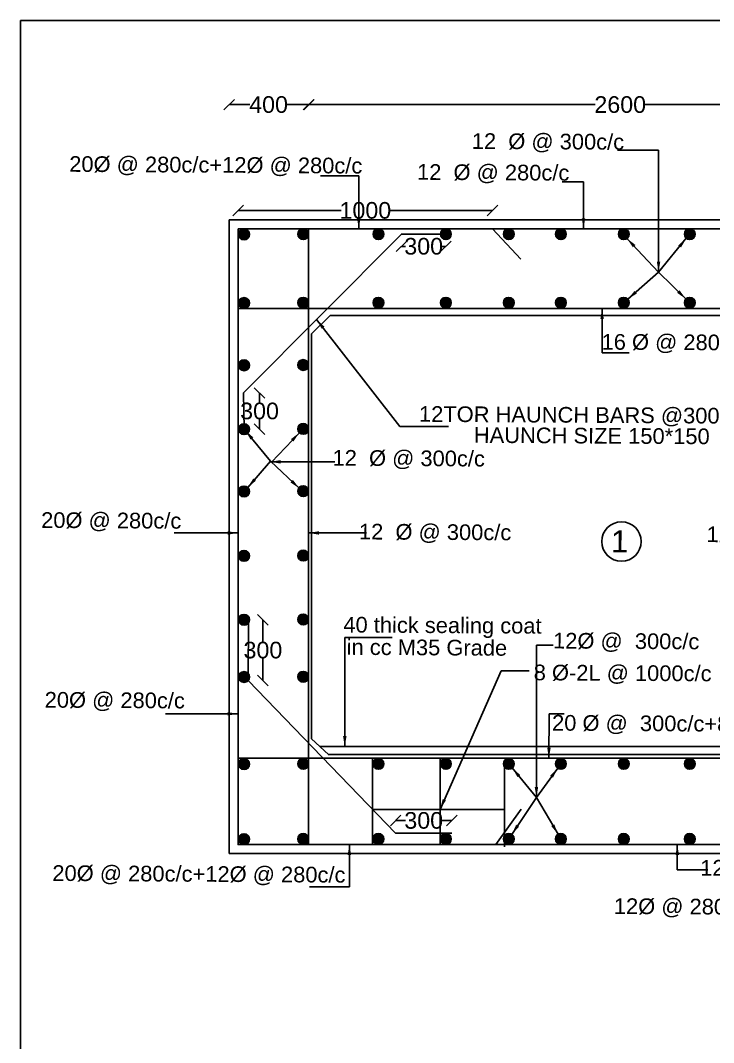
# Model space of a CAD drawing. Header units: millimetres. Extents: x 5124 to 6568637, y 2311 to 91879094.
# Drawn here: x 3760244 to 3766493, y 45946679 to 45955896 of the extents above; entities that cross this region are included whole.
import ezdxf

# ---------------------------------------------------------------- set-up
doc = ezdxf.new("R2010")
doc.units = ezdxf.units.MM
doc.header["$MEASUREMENT"] = 0
doc.layers.add('DIMENSION', color=7, linetype='Continuous')
doc.layers.add('DRAWING', color=7, linetype='Continuous')
doc.styles.get("Standard").update_dxf_attribs({"font": 'arial.ttf', "height": 150})
doc.dimstyles.get("Standard").update_dxf_attribs({"dimtxt": 200, "dimasz": 110, "dimexe": 0.18, "dimexo": 0.0625, "dimgap": 0.09, "dimtad": 0, "dimtih": 1, "dimtoh": 1, "dimdec": 0, "dimzin": 0, "dimdsep": 46, "dimtxsty": 'Standard', "dimblk": 'OBLIQUE', "dimcen": 0.09, "dimse1": 1, "dimse2": 1, "dimadec": 0, "dimazin": 0, "dimtfac": 1, "dimtdec": 0, "dimtofl": 0, "dimtmove": 0, "dimatfit": 3, "dimfxl": 1, "dimtolj": 1, "dimtzin": 0, "dimarcsym": 0})

# ---------------------------------------------------------------- blocks, each defined once
blk = doc.blocks.new('_Oblique')
at = {"color": 0, "linetype": 'ByBlock', "lineweight": -2}
blk.add_line((-0.5, -0.5), (0.5, 0.5), dxfattribs=at)
blk = doc.blocks.new('*D65')
at = {"layer": 'Defpoints', "color": 0}
for p in [(3764500.7, 45954182.6), (3762207, 45954017.7), (3764500.7, 45954017.7)]:
    blk.add_point(p, dxfattribs=at)
at = {"layer": 'DIMENSION', "color": 0, "lineweight": -2}
for p, q in [((3762207, 45954182.6), (3763137.1, 45954182.6)), ((3764500.7, 45954182.6), (3763570.6, 45954182.6))]:
    blk.add_line(p, q, dxfattribs=at)
at = {"layer": 'DIMENSION', "color": 0, "lineweight": -2, "xscale": 95, "yscale": 95, "zscale": 95, "rotation": 180}
blk.add_blockref('_Oblique', (3762207, 45954182.6), dxfattribs=at)
at = {"layer": 'DIMENSION', "color": 0, "lineweight": -2, "xscale": 95, "yscale": 95, "zscale": 95}
blk.add_blockref('_Oblique', (3764500.7, 45954182.6), dxfattribs=at)
at = {"layer": 'DIMENSION', "color": 0, "insert": (3763353.8, 45954182.6), "char_height": 150, "attachment_point": 5}
blk.add_mtext('\\A1;1000', dxfattribs=at)
blk = doc.blocks.new('*D66')
at = {"layer": 'Defpoints', "color": 0}
for p in [(3762845.4, 45955136.9), (3762126.7, 45954098), (3762845.4, 45954098)]:
    blk.add_point(p, dxfattribs=at)
at = {"layer": 'DIMENSION', "color": 0, "lineweight": -2}
for p, q in [((3762126.7, 45955136.9), (3762312.6, 45955136.9)), ((3762845.4, 45955136.9), (3762649.7, 45955136.9))]:
    blk.add_line(p, q, dxfattribs=at)
at = {"layer": 'DIMENSION', "color": 0, "lineweight": -2, "xscale": 95, "yscale": 95, "zscale": 95, "rotation": 180}
blk.add_blockref('_Oblique', (3762126.7, 45955136.9), dxfattribs=at)
at = {"layer": 'DIMENSION', "color": 0, "lineweight": -2, "xscale": 95, "yscale": 95, "zscale": 95}
blk.add_blockref('_Oblique', (3762845.4, 45955136.9), dxfattribs=at)
at = {"layer": 'DIMENSION', "color": 0, "insert": (3762481.2, 45955136.9), "char_height": 150, "attachment_point": 5}
blk.add_mtext('\\A1;400', dxfattribs=at)
blk = doc.blocks.new('*D67')
at = {"layer": 'Defpoints', "color": 0}
for p in [(3768461.8, 45955136.7), (3762841.9, 45954017.7), (3768461.8, 45954017.7)]:
    blk.add_point(p, dxfattribs=at)
at = {"layer": 'DIMENSION', "color": 0, "lineweight": -2}
for p, q in [((3762841.9, 45955136.7), (3765426.7, 45955136.7)), ((3768461.8, 45955136.7), (3765876.9, 45955136.7))]:
    blk.add_line(p, q, dxfattribs=at)
at = {"layer": 'DIMENSION', "color": 0, "lineweight": -2, "xscale": 95, "yscale": 95, "zscale": 95, "rotation": 180}
blk.add_blockref('_Oblique', (3762841.9, 45955136.7), dxfattribs=at)
at = {"layer": 'DIMENSION', "color": 0, "lineweight": -2, "xscale": 95, "yscale": 95, "zscale": 95}
blk.add_blockref('_Oblique', (3768461.8, 45955136.7), dxfattribs=at)
at = {"layer": 'DIMENSION', "color": 0, "insert": (3765651.8, 45955136.7), "char_height": 150, "attachment_point": 5}
blk.add_mtext('\\A1;2600', dxfattribs=at)
blk = doc.blocks.new('*D73')
at = {"layer": 'Defpoints', "color": 0}
for p in [(3763679.6, 45953969.3), (3764080, 45953969.3), (3764080, 45953859)]:
    blk.add_point(p, dxfattribs=at)
at = {"layer": 'DIMENSION', "color": 0, "lineweight": -2}
for p, q in [((3763679.6, 45953859), (3763714.3, 45953859)), ((3764080, 45953859), (3764045.2, 45953859))]:
    blk.add_line(p, q, dxfattribs=at)
at = {"layer": 'DIMENSION', "color": 0, "lineweight": -2, "xscale": 95, "yscale": 95, "zscale": 95, "rotation": 180}
blk.add_blockref('_Oblique', (3763679.6, 45953859), dxfattribs=at)
at = {"layer": 'DIMENSION', "color": 0, "lineweight": -2, "xscale": 95, "yscale": 95, "zscale": 95}
blk.add_blockref('_Oblique', (3764080, 45953859), dxfattribs=at)
at = {"layer": 'DIMENSION', "color": 0, "insert": (3763879.8, 45953859), "char_height": 150, "attachment_point": 5}
blk.add_mtext('\\A1;300', dxfattribs=at)
blk = doc.blocks.new('*D74')
at = {"layer": 'Defpoints', "color": 0}
for p in [(3762255.2, 45952537.1), (3762399.9, 45952537.1), (3762260, 45952210.3)]:
    blk.add_point(p, dxfattribs=at)
at = {"layer": 'DIMENSION', "color": 0, "lineweight": -2}
for p, q in [((3762399.9, 45952537.1), (3762399.9, 45952450.4)), ((3762399.9, 45952210.3), (3762399.9, 45952297))]:
    blk.add_line(p, q, dxfattribs=at)
at = {"layer": 'DIMENSION', "color": 0, "lineweight": -2, "xscale": 95, "yscale": 95, "zscale": 95}
for p, rotation in [((3762399.9, 45952537.1), 90), ((3762399.9, 45952210.3), 270)]:
    blk.add_blockref('_Oblique', p, dxfattribs=dict(at, rotation=rotation))
at = {"layer": 'DIMENSION', "color": 0, "insert": (3762399.9, 45952373.7), "char_height": 150, "attachment_point": 5}
blk.add_mtext('\\A1;300', dxfattribs=at)
blk = doc.blocks.new('*D75')
at = {"layer": 'Defpoints', "color": 0}
for p in [(3762308.7, 45950491.8), (3762296.6, 45949943.3), (3762430.2, 45949943.3)]:
    blk.add_point(p, dxfattribs=at)
at = {"layer": 'DIMENSION', "color": 0, "lineweight": -2}
for p, q in [((3762430.2, 45950491.8), (3762430.2, 45950294.2)), ((3762430.2, 45949943.3), (3762430.2, 45950140.9))]:
    blk.add_line(p, q, dxfattribs=at)
at = {"layer": 'DIMENSION', "color": 0, "lineweight": -2, "xscale": 95, "yscale": 95, "zscale": 95}
for p, rotation in [((3762430.2, 45950491.8), 90), ((3762430.2, 45949943.3), 270)]:
    blk.add_blockref('_Oblique', p, dxfattribs=dict(at, rotation=rotation))
at = {"layer": 'DIMENSION', "color": 0, "insert": (3762430.2, 45950217.5), "char_height": 150, "attachment_point": 5}
blk.add_mtext('\\A1;300', dxfattribs=at)
blk = doc.blocks.new('*D76')
at = {"layer": 'Defpoints', "color": 0}
for p in [(3763626.9, 45948681.5), (3763626.9, 45948566.4), (3764133.1, 45948566.4)]:
    blk.add_point(p, dxfattribs=at)
at = {"layer": 'DIMENSION', "color": 0, "lineweight": -2}
for p, q in [((3763626.9, 45948681.5), (3763714.5, 45948681.5)), ((3764133.1, 45948681.5), (3764045.5, 45948681.5))]:
    blk.add_line(p, q, dxfattribs=at)
at = {"layer": 'DIMENSION', "color": 0, "lineweight": -2, "xscale": 95, "yscale": 95, "zscale": 95, "rotation": 180}
blk.add_blockref('_Oblique', (3763626.9, 45948681.5), dxfattribs=at)
at = {"layer": 'DIMENSION', "color": 0, "lineweight": -2, "xscale": 95, "yscale": 95, "zscale": 95}
blk.add_blockref('_Oblique', (3764133.1, 45948681.5), dxfattribs=at)
at = {"layer": 'DIMENSION', "color": 0, "insert": (3763880, 45948681.5), "char_height": 150, "attachment_point": 5}
blk.add_mtext('\\A1;300', dxfattribs=at)

msp = doc.modelspace()

# ---------------------------------------------------------------- hatches: boundary and pattern name
at = {"layer": 'DRAWING'}
h = msp.add_hatch(dxfattribs=at)
h.set_pattern_fill('ANSI31', color=256, scale=0.641822, style=0)
h.set_pattern_definition([(45, (1455477.442065, 16465461.90089), (-0.05672957469875, 0.05672957469875), [])])
h.paths.add_polyline_path([(3762308.7, 45953966.8, 1), (3762211.4, 45953966.8, 1)])
h = msp.add_hatch(dxfattribs=at)
h.set_pattern_fill('ANSI31', color=256, scale=0.641822, style=0)
h.set_pattern_definition([(45, (1456010.77471, 16465464.360066), (-0.05672957469875, 0.05672957469875), [])])
h.paths.add_polyline_path([(3762842, 45953969.3, 0.958694), (3762744.9, 45953973.3), (3762744.9, 45953965.2, 0.958694)])
h = msp.add_hatch(dxfattribs=at)
h.set_pattern_fill('ANSI31', color=256, scale=0.641822, style=0)
h.set_pattern_definition([(45, (1456689.07126, 16465464.360066), (-0.05672957469875, 0.05672957469875), [])])
h.paths.add_polyline_path([(3763520.3, 45953969.3, 0.958694), (3763423.2, 45953973.3), (3763423.2, 45953965.2, 0.958694)])
h = msp.add_hatch(dxfattribs=at)
h.set_pattern_fill('ANSI31', color=256, scale=0.641822, style=0)
h.set_pattern_definition([(45, (1457297.3468, 16465464.360066), (-0.05672957469875, 0.05672957469875), [])])
h.paths.add_polyline_path([(3764128.6, 45953969.3, 0.958694), (3764031.5, 45953973.3), (3764031.5, 45953965.2, 0.958694)])
h = msp.add_hatch(dxfattribs=at)
h.set_pattern_fill('ANSI31', color=256, scale=0.641822, style=0)
h.set_pattern_definition([(45, (1457864.29654, 16465464.360066), (-0.05672957469875, 0.05672957469875), [])])
h.paths.add_polyline_path([(3764695.5, 45953969.3, 0.958694), (3764598.5, 45953973.3), (3764598.5, 45953965.2, 0.958694)])
h = msp.add_hatch(dxfattribs=at)
h.set_pattern_fill('ANSI31', color=256, scale=0.641822, style=0)
h.set_pattern_definition([(45, (1458333.966075, 16465464.360066), (-0.05672957469875, 0.05672957469875), [])])
h.paths.add_polyline_path([(3765165.2, 45953969.3, 0.958694), (3765068.1, 45953973.3), (3765068.1, 45953965.2, 0.958694)])
h = msp.add_hatch(dxfattribs=at)
h.set_pattern_fill('ANSI31', color=256, scale=0.641822, style=0)
h.set_pattern_definition([(45, (1458900.91581, 16465464.360066), (-0.05672957469875, 0.05672957469875), [])])
h.paths.add_polyline_path([(3765732.1, 45953969.3, 0.958694), (3765635.1, 45953973.3), (3765635.1, 45953965.2, 0.958694)])
h = msp.add_hatch(dxfattribs=at)
h.set_pattern_fill('ANSI31', color=256, scale=0.641822, style=0)
h.set_pattern_definition([(45, (1459495.93418, 16465464.360066), (-0.05672957469875, 0.05672957469875), [])])
h.paths.add_polyline_path([(3766327.2, 45953969.3, 0.958694), (3766230.1, 45953973.3), (3766230.1, 45953965.2, 0.958694)])
h = msp.add_hatch(dxfattribs=at)
h.set_pattern_fill('ANSI31', color=256, scale=0.641822, style=0)
h.set_pattern_definition([(45, (1455477.442065, 16464843.27247), (-0.05672957469875, 0.05672957469875), [])])
h.paths.add_polyline_path([(3762308.7, 45953348.2, 1), (3762211.4, 45953348.2, 1)])
h = msp.add_hatch(dxfattribs=at)
h.set_pattern_fill('ANSI31', color=256, scale=0.641822, style=0)
h.set_pattern_definition([(45, (1456010.77471, 16464845.73165), (-0.05672957469875, 0.05672957469875), [])])
h.paths.add_polyline_path([(3762842, 45953350.6, 0.958694), (3762744.9, 45953354.7), (3762744.9, 45953346.5, 0.958694)])
h = msp.add_hatch(dxfattribs=at)
h.set_pattern_fill('ANSI31', color=256, scale=0.641822, style=0)
h.set_pattern_definition([(45, (1456689.07126, 16464845.73165), (-0.05672957469875, 0.05672957469875), [])])
h.paths.add_polyline_path([(3763520.3, 45953350.6, 0.958694), (3763423.2, 45953354.7), (3763423.2, 45953346.5, 0.958694)])
h = msp.add_hatch(dxfattribs=at)
h.set_pattern_fill('ANSI31', color=256, scale=0.641822, style=0)
h.set_pattern_definition([(45, (1457297.3468, 16464845.73165), (-0.05672957469875, 0.05672957469875), [])])
h.paths.add_polyline_path([(3764128.6, 45953350.6, 0.958694), (3764031.5, 45953354.7), (3764031.5, 45953346.5, 0.958694)])
h = msp.add_hatch(dxfattribs=at)
h.set_pattern_fill('ANSI31', color=256, scale=0.641822, style=0)
h.set_pattern_definition([(45, (1457864.29654, 16464845.73165), (-0.05672957469875, 0.05672957469875), [])])
h.paths.add_polyline_path([(3764695.5, 45953350.6, 0.958694), (3764598.5, 45953354.7), (3764598.5, 45953346.5, 0.958694)])
h = msp.add_hatch(dxfattribs=at)
h.set_pattern_fill('ANSI31', color=256, scale=0.641822, style=0)
h.set_pattern_definition([(45, (1458333.966075, 16464845.73165), (-0.05672957469875, 0.05672957469875), [])])
h.paths.add_polyline_path([(3765165.2, 45953350.6, 0.958694), (3765068.1, 45953354.7), (3765068.1, 45953346.5, 0.958694)])
h = msp.add_hatch(dxfattribs=at)
h.set_pattern_fill('ANSI31', color=256, scale=0.641822, style=0)
h.set_pattern_definition([(45, (1458900.91581, 16464845.73165), (-0.05672957469875, 0.05672957469875), [])])
h.paths.add_polyline_path([(3765732.1, 45953350.6, 0.958694), (3765635.1, 45953354.7), (3765635.1, 45953346.5, 0.958694)])
h = msp.add_hatch(dxfattribs=at)
h.set_pattern_fill('ANSI31', color=256, scale=0.641822, style=0)
h.set_pattern_definition([(45, (1459495.93418, 16464845.73165), (-0.05672957469875, 0.05672957469875), [])])
h.paths.add_polyline_path([(3766327.2, 45953350.6, 0.958694), (3766230.1, 45953354.7), (3766230.1, 45953346.5, 0.958694)])
h = msp.add_hatch(dxfattribs=at)
h.set_pattern_fill('ANSI31', color=256, scale=0.641822, style=0)
h.set_pattern_definition([(45, (1455477.442065, 16464281.689345), (-0.05672957469875, 0.05672957469875), [])])
h.paths.add_polyline_path([(3762308.7, 45952786.6, 1), (3762211.4, 45952786.6, 1)])
h = msp.add_hatch(dxfattribs=at)
h.set_pattern_fill('ANSI31', color=256, scale=0.641822, style=0)
h.set_pattern_definition([(45, (1456010.77471, 16464284.14852), (-0.05672957469875, 0.05672957469875), [])])
h.paths.add_polyline_path([(3762842, 45952789, 0.958694), (3762744.9, 45952793.1), (3762744.9, 45952784.9, 0.958694)])
h = msp.add_hatch(dxfattribs=at)
h.set_pattern_fill('ANSI31', color=256, scale=0.641822, style=0)
h.set_pattern_definition([(45, (1455477.442065, 16463705.39355), (-0.05672957469875, 0.05672957469875), [])])
h.paths.add_polyline_path([(3762308.7, 45952210.3, 1), (3762211.4, 45952210.3, 1)])
h = msp.add_hatch(dxfattribs=at)
h.set_pattern_fill('ANSI31', color=256, scale=0.641822, style=0)
h.set_pattern_definition([(45, (1456010.77471, 16463707.85273), (-0.05672957469875, 0.05672957469875), [])])
h.paths.add_polyline_path([(3762842, 45952212.7, 0.958694), (3762744.9, 45952216.8), (3762744.9, 45952208.6, 0.958694)])
h = msp.add_hatch(dxfattribs=at)
h.set_pattern_fill('ANSI31', color=256, scale=0.641822, style=0)
h.set_pattern_definition([(45, (1455477.442065, 16463144.06482), (-0.05672957469875, 0.05672957469875), [])])
h.paths.add_polyline_path([(3762308.7, 45951649, 1), (3762211.4, 45951649, 1)])
h = msp.add_hatch(dxfattribs=at)
h.set_pattern_fill('ANSI31', color=256, scale=0.641822, style=0)
h.set_pattern_definition([(45, (1456010.77471, 16463146.524), (-0.05672957469875, 0.05672957469875), [])])
h.paths.add_polyline_path([(3762842, 45951651.4, 0.958694), (3762744.9, 45951655.5), (3762744.9, 45951647.3, 0.958694)])
h = msp.add_hatch(dxfattribs=at)
h.set_pattern_fill('ANSI31', color=256, scale=0.641822, style=0)
h.set_pattern_definition([(45, (1455477.442065, 16462563.14747), (-0.05672957469875, 0.05672957469875), [])])
h.paths.add_polyline_path([(3762308.7, 45951068, 1), (3762211.4, 45951068, 1)])
h = msp.add_hatch(dxfattribs=at)
h.set_pattern_fill('ANSI31', color=256, scale=0.641822, style=0)
h.set_pattern_definition([(45, (1456010.77471, 16462565.606645), (-0.05672957469875, 0.05672957469875), [])])
h.paths.add_polyline_path([(3762842, 45951070.5, 0.958694), (3762744.9, 45951074.6), (3762744.9, 45951066.4, 0.958694)])
h = msp.add_hatch(dxfattribs=at)
h.set_pattern_fill('ANSI31', color=256, scale=0.641822, style=0)
h.set_pattern_definition([(45, (1455477.442065, 16461986.89407), (-0.05672957469875, 0.05672957469875), [])])
h.paths.add_polyline_path([(3762308.7, 45950491.8, 1), (3762211.4, 45950491.8, 1)])
h = msp.add_hatch(dxfattribs=at)
h.set_pattern_fill('ANSI31', color=256, scale=0.641822, style=0)
h.set_pattern_definition([(45, (1456010.77471, 16461989.35325), (-0.05672957469875, 0.05672957469875), [])])
h.paths.add_polyline_path([(3762842, 45950494.2, 0.958694), (3762744.9, 45950498.3), (3762744.9, 45950490.1, 0.958694)])
h = msp.add_hatch(dxfattribs=at)
h.set_pattern_fill('ANSI31', color=256, scale=0.641822, style=0)
h.set_pattern_definition([(45, (1455477.442065, 16461470.466554), (-0.05672957469875, 0.05672957469875), [])])
h.paths.add_polyline_path([(3762308.7, 45949975.4, 1), (3762211.4, 45949975.4, 1)])
h = msp.add_hatch(dxfattribs=at)
h.set_pattern_fill('ANSI31', color=256, scale=0.641822, style=0)
h.set_pattern_definition([(45, (1456010.77471, 16461472.92573), (-0.05672957469875, 0.05672957469875), [])])
h.paths.add_polyline_path([(3762842, 45949977.8, 0.958694), (3762744.9, 45949981.9), (3762744.9, 45949973.7, 0.958694)])
h = msp.add_hatch(dxfattribs=at)
h.set_pattern_fill('ANSI31', color=256, scale=0.641822, style=0)
h.set_pattern_definition([(45, (1455477.442065, 16460685.26777), (-0.05672957469875, 0.05672957469875), [])])
h.paths.add_polyline_path([(3762308.7, 45949190.2, 1), (3762211.4, 45949190.2, 1)])
h = msp.add_hatch(dxfattribs=at)
h.set_pattern_fill('ANSI31', color=256, scale=0.641822, style=0)
h.set_pattern_definition([(45, (1456010.77471, 16460687.72695), (-0.05672957469875, 0.05672957469875), [])])
h.paths.add_polyline_path([(3762842, 45949192.6, 0.958694), (3762744.9, 45949196.7), (3762744.9, 45949188.5, 0.958694)])
h = msp.add_hatch(dxfattribs=at)
h.set_pattern_fill('ANSI31', color=256, scale=0.641822, style=0)
h.set_pattern_definition([(45, (1456689.07126, 16460687.72695), (-0.05672957469875, 0.05672957469875), [])])
h.paths.add_polyline_path([(3763520.3, 45949192.6, 0.958694), (3763423.2, 45949196.7), (3763423.2, 45949188.5, 0.958694)])
h = msp.add_hatch(dxfattribs=at)
h.set_pattern_fill('ANSI31', color=256, scale=0.641822, style=0)
h.set_pattern_definition([(45, (1457297.3468, 16460687.72695), (-0.05672957469875, 0.05672957469875), [])])
h.paths.add_polyline_path([(3764128.6, 45949192.6, 0.958694), (3764031.5, 45949196.7), (3764031.5, 45949188.5, 0.958694)])
h = msp.add_hatch(dxfattribs=at)
h.set_pattern_fill('ANSI31', color=256, scale=0.641822, style=0)
h.set_pattern_definition([(45, (1457864.29654, 16460687.72695), (-0.05672957469875, 0.05672957469875), [])])
h.paths.add_polyline_path([(3764695.5, 45949192.6, 0.958694), (3764598.5, 45949196.7), (3764598.5, 45949188.5, 0.958694)])
h = msp.add_hatch(dxfattribs=at)
h.set_pattern_fill('ANSI31', color=256, scale=0.641822, style=0)
h.set_pattern_definition([(45, (1458333.966075, 16460687.72695), (-0.05672957469875, 0.05672957469875), [])])
h.paths.add_polyline_path([(3765165.2, 45949192.6, 0.958694), (3765068.1, 45949196.7), (3765068.1, 45949188.5, 0.958694)])
h = msp.add_hatch(dxfattribs=at)
h.set_pattern_fill('ANSI31', color=256, scale=0.641822, style=0)
h.set_pattern_definition([(45, (1458900.91581, 16460687.72695), (-0.05672957469875, 0.05672957469875), [])])
h.paths.add_polyline_path([(3765732.1, 45949192.6, 0.958694), (3765635.1, 45949196.7), (3765635.1, 45949188.5, 0.958694)])
h = msp.add_hatch(dxfattribs=at)
h.set_pattern_fill('ANSI31', color=256, scale=0.641822, style=0)
h.set_pattern_definition([(45, (1459495.93418, 16460687.72695), (-0.05672957469875, 0.05672957469875), [])])
h.paths.add_polyline_path([(3766327.2, 45949192.6, 0.958694), (3766230.1, 45949196.7), (3766230.1, 45949188.5, 0.958694)])
h = msp.add_hatch(dxfattribs=at)
h.set_pattern_fill('ANSI31', color=256, scale=0.641822, style=0)
h.set_pattern_definition([(45, (1455477.442065, 16460008.01845), (-0.05672957469875, 0.05672957469875), [])])
h.paths.add_polyline_path([(3762308.7, 45948512.9, 1), (3762211.4, 45948512.9, 1)])
h = msp.add_hatch(dxfattribs=at)
h.set_pattern_fill('ANSI31', color=256, scale=0.641822, style=0)
h.set_pattern_definition([(45, (1456010.77471, 16460010.47763), (-0.05672957469875, 0.05672957469875), [])])
h.paths.add_polyline_path([(3762842, 45948515.4, 0.958694), (3762744.9, 45948519.5), (3762744.9, 45948511.3, 0.958694)])
h = msp.add_hatch(dxfattribs=at)
h.set_pattern_fill('ANSI31', color=256, scale=0.641822, style=0)
h.set_pattern_definition([(45, (1456689.07126, 16460010.47763), (-0.05672957469875, 0.05672957469875), [])])
h.paths.add_polyline_path([(3763520.3, 45948515.4, 0.958694), (3763423.2, 45948519.5), (3763423.2, 45948511.3, 0.958694)])
h = msp.add_hatch(dxfattribs=at)
h.set_pattern_fill('ANSI31', color=256, scale=0.641822, style=0)
h.set_pattern_definition([(45, (1457297.3468, 16460010.47763), (-0.05672957469875, 0.05672957469875), [])])
h.paths.add_polyline_path([(3764128.6, 45948515.4, 0.958694), (3764031.5, 45948519.5), (3764031.5, 45948511.3, 0.958694)])
h = msp.add_hatch(dxfattribs=at)
h.set_pattern_fill('ANSI31', color=256, scale=0.641822, style=0)
h.set_pattern_definition([(45, (1457864.29654, 16460010.47763), (-0.05672957469875, 0.05672957469875), [])])
h.paths.add_polyline_path([(3764695.5, 45948515.4, 0.958694), (3764598.5, 45948519.5), (3764598.5, 45948511.3, 0.958694)])
h = msp.add_hatch(dxfattribs=at)
h.set_pattern_fill('ANSI31', color=256, scale=0.641822, style=0)
h.set_pattern_definition([(45, (1458333.966075, 16460010.47763), (-0.05672957469875, 0.05672957469875), [])])
h.paths.add_polyline_path([(3765165.2, 45948515.4, 0.958694), (3765068.1, 45948519.5), (3765068.1, 45948511.3, 0.958694)])
h = msp.add_hatch(dxfattribs=at)
h.set_pattern_fill('ANSI31', color=256, scale=0.641822, style=0)
h.set_pattern_definition([(45, (1458900.91581, 16460010.47763), (-0.05672957469875, 0.05672957469875), [])])
h.paths.add_polyline_path([(3765732.1, 45948515.4, 0.958694), (3765635.1, 45948519.5), (3765635.1, 45948511.3, 0.958694)])
h = msp.add_hatch(dxfattribs=at)
h.set_pattern_fill('ANSI31', color=256, scale=0.641822, style=0)
h.set_pattern_definition([(45, (1459495.93418, 16460010.47763), (-0.05672957469875, 0.05672957469875), [])])
h.paths.add_polyline_path([(3766327.2, 45948515.4, 0.958694), (3766230.1, 45948519.5), (3766230.1, 45948511.3, 0.958694)])

# ---------------------------------------------------------------- linework, layer by layer
at = {"layer": 'DIMENSION'}
for p, q in [((3762126.7, 45954098), (3775322.6, 45954098)), ((3762126.7, 45948384), (3762126.7, 45954098)), ((3775322.6, 45948384), (3762126.7, 45948384))]:
    msp.add_line(p, q, dxfattribs=at)
msp.add_lwpolyline([(3762207, 45954017.7), (3775242.3, 45954017.7), (3775242.3, 45948464.3), (3762207, 45948464.3)], close=True, dxfattribs=at)
for points in [[(3762841.9, 45954017.7), (3762841.9, 45948464.3)], [(3764500.7, 45954017.7), (3764754.2, 45953744.7)], [(3762207, 45953299.5), (3775242.3, 45953299.5)], [(3762207, 45949243.3), (3775242.3, 45949243.3)], [(3764530, 45948464.3), (3764757.5, 45948784.2)]]:
    msp.add_lwpolyline(points, dxfattribs=at)
msp.add_circle((3765662.3, 45951196.8), 177.8, dxfattribs=at)
at = {"layer": 'DRAWING'}
msp.add_lwpolyline([(3760244.1, 45955896.2), (3790807.8, 45955896.2), (3790807.8, 45934155.7), (3760244.1, 45934155.7)], close=True, dxfattribs=at)
for points in [[(3764080, 45953969.3), (3763679.6, 45953969.3), (3762255.2, 45952537.1), (3762260, 45952210.3)], [(3763037.9, 45953236.8), (3768203.3, 45953236.8), (3768408.3, 45953023.6), (3768408.3, 45949447.4), (3768210.6, 45949276.1), (3763020.1, 45949276.1), (3762869, 45949419), (3762869, 45953070.1), (3763037.9, 45953236.8)], [(3762299.7, 45950519.9), (3762296.6, 45949943.3), (3763626.9, 45948566.4), (3764133.1, 45948566.4)], [(3762944.5, 45949347.5), (3768293.8, 45949348.2)], [(3763418.9, 45949243.3), (3763418.9, 45948464.3)], [(3764027.4, 45949243.3), (3764027.4, 45948464.3)], [(3764609.6, 45949223.8), (3764609.6, 45948444.7)], [(3763418.9, 45948781.7), (3764609.6, 45948781.7)]]:
    msp.add_lwpolyline(points, dxfattribs=at)
for centre in [(3762260, 45953966.8), (3762793.4, 45953969.3), (3763471.7, 45953969.3), (3764080, 45953969.3), (3764646.9, 45953969.3), (3765116.6, 45953969.3), (3765683.5, 45953969.3), (3766278.5, 45953969.3), (3762260, 45953348.2), (3762793.4, 45953350.6), (3763471.7, 45953350.6), (3764080, 45953350.6), (3764646.9, 45953350.6), (3765116.6, 45953350.6), (3765683.5, 45953350.6), (3766278.5, 45953350.6), (3762260, 45952786.6), (3762793.4, 45952789), (3762260, 45952210.3), (3762793.4, 45952212.7), (3762260, 45951649), (3762793.4, 45951651.4), (3762260, 45951068), (3762793.4, 45951070.5), (3762260, 45950491.8), (3762793.4, 45950494.2), (3762260, 45949975.4), (3762793.4, 45949977.8), (3762260, 45949190.2), (3762793.4, 45949192.6), (3763471.7, 45949192.6), (3764080, 45949192.6), (3764646.9, 45949192.6), (3765116.6, 45949192.6), (3765683.5, 45949192.6), (3766278.5, 45949192.6), (3762260, 45948512.9), (3762793.4, 45948515.4), (3763471.7, 45948515.4), (3764080, 45948515.4), (3764646.9, 45948515.4), (3765116.6, 45948515.4), (3765683.5, 45948515.4), (3766278.5, 45948515.4)]:
    msp.add_circle(centre, 48.6, dxfattribs=at)

# ---------------------------------------------------------------- texts
for s, height, p in [('12  Ø @ 300c/c ', 141.201, (3764313.4, 45954738.5)), ('20Ø @ 280c/c+12Ø @ 280c/c', 141.201, (3760683.6, 45954531.4)), ('12  Ø @ 280c/c ', 141.201, (3763819.4, 45954459.6)), ('16 Ø @ 280c/c+8 Ø @ 280c/c', 141.201, (3765483.4, 45952928)), ('12TOR HAUNCH BARS @300C/C', 141.201, (3763837.1, 45952277.2)), (' HAUNCH SIZE 150*150', 141.201, (3764276.8, 45952087.9)), ('12  Ø @ 300c/c ', 141.201, (3763057.7, 45951882.1)), ('20Ø @ 280c/c ', 141.201, (3760430.3, 45951320.7)), ('12  Ø @ 300c/c ', 141.201, (3763295.9, 45951216.5)), ('12  Ø @ 250c/c ', 141.201, (3766429.1, 45951192)), ('1', 200, (3765567.7, 45951099.4)), ('40 thick sealing coat', 141.201, (3763155.3, 45950377.2)), ('in cc M35 Grade', 141.201, (3763185.1, 45950175.9)), ('12Ø @  300c/c ', 141.201, (3765046, 45950233.1)), ('8 Ø-2L @ 1000c/c ', 141.201, (3764871.5, 45949946.3)), ('20Ø @ 280c/c ', 141.201, (3760462.3, 45949699.8)), ('20 Ø @  300c/c+8 Ø @ 300c/c ', 141.201, (3765036.9, 45949492.4)), ('12  Ø @ 280c/c ', 141.201, (3766373, 45948185.4)), ('20Ø @ 280c/c+12Ø @ 280c/c', 141.201, (3760531.5, 45948137.3)), ('12Ø @ 280c/c+20Ø @ 280c/c', 141.201, (3765594, 45947839.4))]:
    msp.add_text(s, height=height, rotation=359.65712, dxfattribs=at).set_placement(p)

# ---------------------------------------------------------------- dimensions: what is measured, and where the dimension line sits
at = {"layer": 'DIMENSION'}
dim = msp.add_linear_dim(base=(3762845.4, 45955136.9), p1=(3762126.7, 45954098), p2=(3762845.4, 45954098), text='400', dimstyle='Standard', override={"dimasz": 95, "dimfxl": 2000, "dimarcsym": 1}, dxfattribs=at)
dim.commit()
dim.dimension.update_dxf_attribs({"geometry": '*D66', "text_midpoint": (3762481.2, 45955136.9), "dimtype": 160})
for base, p1, p2, text, picture, middle in [((3768461.8, 45955136.7), (3762841.9, 45954017.7), (3768461.8, 45954017.7), '2600', '*D67', (3765651.8, 45955136.7)), ((3764500.7, 45954182.6), (3762207, 45954017.7), (3764500.7, 45954017.7), '1000', '*D65', (3763353.8, 45954182.6)), ((3764080, 45953859), (3763679.6, 45953969.3), (3764080, 45953969.3), '300', '*D73', (3763879.8, 45953859)), ((3763626.9, 45948681.5), (3764133.1, 45948566.4), (3763626.9, 45948566.4), '300', '*D76', (3763880, 45948681.5))]:
    dim = msp.add_linear_dim(base=base, p1=p1, p2=p2, text=text, dimstyle='Standard', override={"dimasz": 95, "dimfxl": 2000, "dimarcsym": 1}, dxfattribs=at)
    dim.commit()
    dim.dimension.update_dxf_attribs({"geometry": picture, "text_midpoint": middle})
for base, p1, p2, picture, middle in [((3762399.9, 45952537.1), (3762260, 45952210.3), (3762255.2, 45952537.1), '*D74', (3762399.9, 45952373.7)), ((3762430.2, 45949943.3), (3762308.7, 45950491.8), (3762296.6, 45949943.3), '*D75', (3762430.2, 45950217.5))]:
    dim = msp.add_linear_dim(base=base, p1=p1, p2=p2, angle=90, text='300', dimstyle='Standard', override={"dimasz": 95, "dimfxl": 2000, "dimarcsym": 1}, dxfattribs=at)
    dim.commit()
    dim.dimension.update_dxf_attribs({"geometry": picture, "text_midpoint": middle})

# ---------------------------------------------------------------- leaders
at = {"layer": 'DRAWING'}
for points in [[(3765997.3, 45953626.3), (3765997.3, 45954726.5), (3765628.1, 45954726.5)], [(3763294.7, 45954017.7), (3763294.7, 45954495), (3762950.4, 45954495)], [(3765320.6, 45954017.7), (3765320.6, 45954440.4), (3765127.1, 45954440.4)], [(3765712.5, 45953930.2), (3765997.3, 45953626.3)], [(3766247.7, 45953931.7), (3765997.3, 45953626.3)], [(3765720, 45953382.7), (3765997.3, 45953626.3)], [(3766243.8, 45953384.7), (3765997.3, 45953626.3)], [(3765488.5, 45953299.5), (3765488.5, 45952898.7), (3765732.4, 45952898.7)], [(3762914.4, 45953199.9), (3763665.5, 45952235.2), (3764103.7, 45952235.2)], [(3762271.1, 45952199.6), (3762498.6, 45951921.5)], [(3762758.8, 45952178.6), (3762508.3, 45951912.4)], [(3762293.4, 45951684.3), (3762498.6, 45951921.5)], [(3762496.3, 45951916), (3763077.4, 45951916)], [(3762759.1, 45951676.3), (3762498.6, 45951921.5)], [(3762207, 45951274.8), (3761631.3, 45951274.8)], [(3762841.9, 45951274.8), (3763363.2, 45951274.8)], [(3763168.4, 45949347.6), (3763168.4, 45950332.6), (3763596.5, 45950332.6)], [(3764896.3, 45948889.5), (3764896.3, 45950262.7), (3765047.8, 45950262.7)], [(3764027.4, 45948781.7), (3764577.2, 45950030.9), (3764831.6, 45950032.1)], [(3762207, 45949643.5), (3761553.3, 45949643.5)], [(3765008.4, 45949243.3), (3765011.7, 45949643.5), (3765146.7, 45949643.5)], [(3764678.1, 45949155.4), (3764896.3, 45948889.5)], [(3765088, 45949153.3), (3764896.3, 45948889.5)], [(3764673.9, 45948555.8), (3764896.3, 45948889.5)], [(3765091.9, 45948557.3), (3764896.3, 45948889.5)], [(3763209.9, 45948464.3), (3763209.9, 45948083.1), (3762849.2, 45948083.1)], [(3766166.1, 45948464.3), (3766166.1, 45948236.4), (3766441.1, 45948236.4)]]:
    msp.add_leader(points, dimstyle='Standard', override={"dimasz": 95, "dimgap": 0.09, "dimtad": 0, "dimfxl": 2000, "dimarcsym": 1}, dxfattribs=at)

doc.saveas('drawing.dxf')
